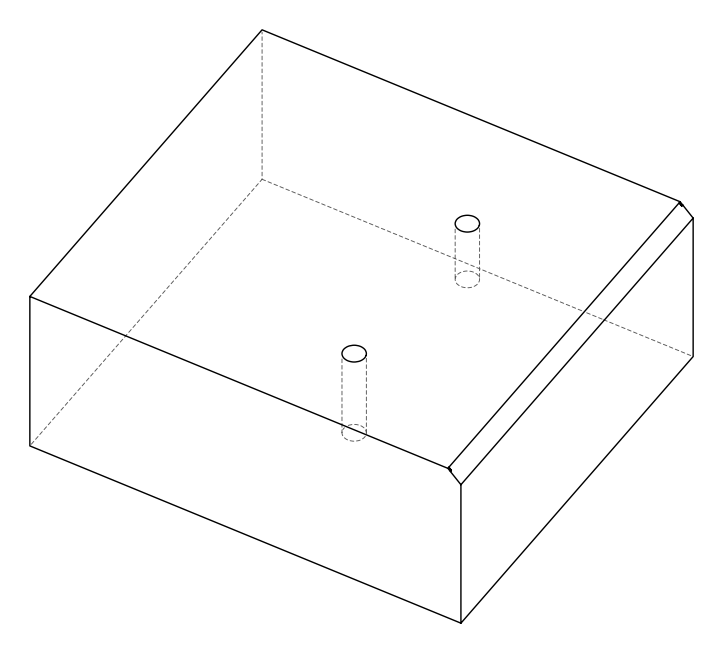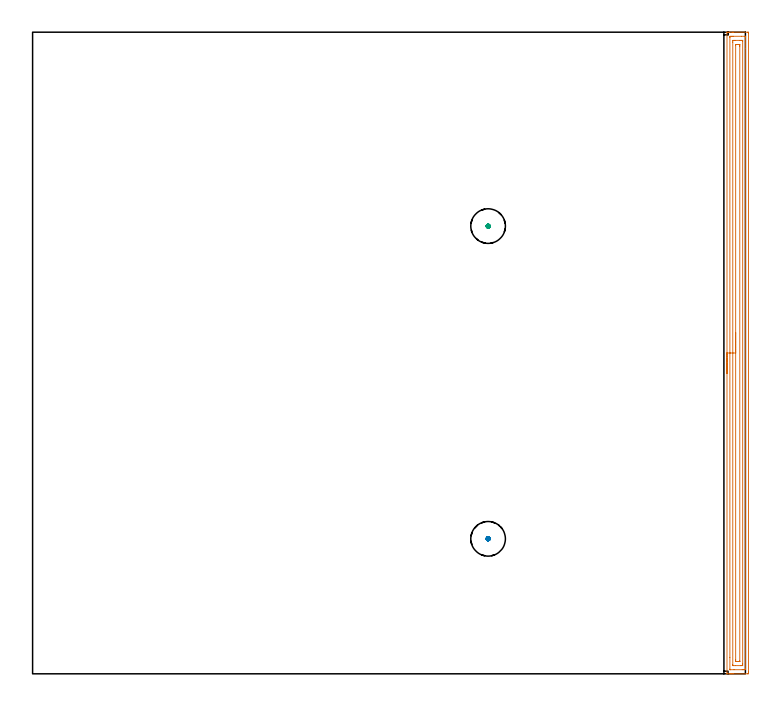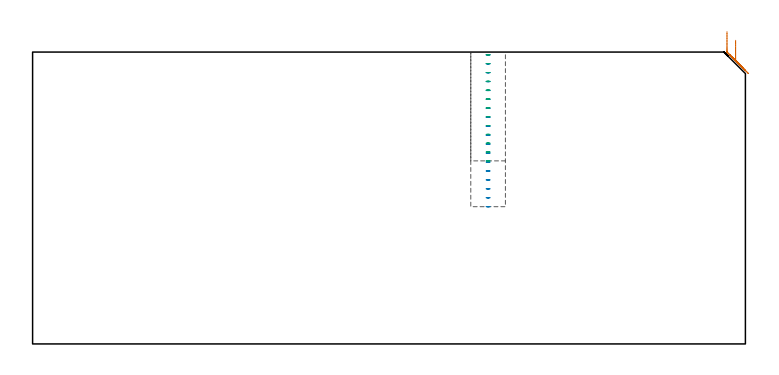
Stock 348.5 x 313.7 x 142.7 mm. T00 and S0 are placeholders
(PLAN: 3 operations, 1 tool changes, 11.4 min)
(1 AREA_MILL | FG_CHAMFER_SURFACE | UGT0205_001 | 10.28 min | 17295 mm3)
(2 MILL_BLIND_HOLE_FROM_SOLID_MATERIAL | STEP1POCKET | UGT0201_133 | Spiral | 0.66 min | 16936 mm3)
(3 MILL_BLIND_HOLE_FROM_SOLID_MATERIAL_1 | STEP1POCKET_1 | UGT0201_133 | Spiral | 0.48 min | 11946 mm3)
(TOOL UGT0205_001 | Chamfer Mill 20 x 3 x 45 deg. | D20 FL50 Z2)
(TOOL UGT0201_133 | Carbide End Mill 15.0 | D15 FL30 Z4)
(OP 1 AREA_MILL)
G17 G21 G94 G90
T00 M6
G54
G17 G0 G90 X339.5 Y146.85 S1061 M3
G43 Z152.7 H0
G94 G1 Y146.888 Z151.828 F250.
Y147.002 Z150.963
Y147.191 Z150.112
Y147.453 Z149.28
Y147.787 Z148.474
Y148.19 Z147.7
Y148.658 Z146.964
Y149.19 Z146.272
Y149.779 Z145.629
Y150.422 Z145.039
Y151.114 Z144.508
Y151.85 Z144.04
Y152.624 Z143.637
Y153.43 Z143.303
Y154.262 Z143.041
Y155.113 Z142.852
Y155.978 Z142.738
Y156.85 Z142.7
Y313.536
X339.506 Y313.69 Z142.693
X339.805 Y313.7 Z142.394
X340.15 Z142.05
X340.795 Z141.4
X341.996 Z140.2
X342.553 Z139.641
X349.584 Z132.613
X349.865 Y313.697 Z132.332
X349.992 Y313.69 Z132.206
X349.999 Y313.561 Z132.199
X350. Y313.09 Z132.2
Y1.081
X349.999 Y0.61 Z132.201
X349.996 Y0.192 Z132.203
X349.992 Y0.01 Z132.205
X349.584 Y0. Z132.613
X342.553 Z139.641
X341.996 Z140.2
X341.674 Z140.522
X341.117 Z141.079
X340.795 Z141.4
X339.805 Z142.395
X339.506 Y0.01 Z142.693
X339.5 Y0.164 Z142.7
Y156.85
X340.914 Z141.286
X340.915 Y311.182 Z141.285
X340.916 Y311.304 Z141.284
X340.921 Y311.68 Z141.279
X341.29 Y311.694 Z140.91
X341.674 Y311.698 Z140.526
X342.163 Y311.7 Z140.037
X342.553 Z139.647
X346.558 Z135.642
X348.316 Z133.884
X348.506 Y311.698 Z133.694
X348.535 Y311.696 Z133.665
X348.566 Y311.69 Z133.634
X348.579 Y311.685 Z133.621
X348.58 Y311.661 Z133.62
X348.585 Y311.426 Z133.615
X348.586 Y305.734 Z133.614
X348.585 Y2.518 Z133.615
X348.584 Y2.396 Z133.616
X348.579 Y2.02 Z133.621
X348.21 Y2.006 Z133.99
X347.826 Y2.002 Z134.374
X347.337 Y2. Z134.863
X346.947 Z135.253
X342.942 Z139.258
X341.184 Z141.016
X340.994 Y2.002 Z141.206
X340.965 Y2.004 Z141.235
X340.934 Y2.01 Z141.266
X340.921 Y2.016 Z141.279
X340.92 Y2.039 Z141.28
X340.915 Y2.274 Z141.285
X340.914 Y7.97 Z141.286
Y156.85
X342.328 Z139.872
X342.329 Y308.853 Z139.871
X342.331 Y309.519 Z139.869
X342.333 Y309.632 Z139.867
X342.335 Y309.681 Z139.865
X342.382 Y309.692 Z139.818
X342.553 Y309.695 Z139.647
X343.253 Y309.7 Z138.947
X343.432 Z138.768
X345.89 Z136.31
X346.769 Y309.699 Z135.431
X346.947 Y309.696 Z135.253
X347.125 Y309.69 Z135.075
X347.165 Y309.686 Z135.035
X347.167 Y309.654 Z135.033
X347.17 Y309.594 Z135.03
X347.171 Y309.519 Z135.029
Y309.291
Y4.847
X347.169 Y4.181 Z135.031
X347.167 Y4.068 Z135.033
X347.165 Y4.019 Z135.035
X347.118 Y4.008 Z135.082
X346.947 Y4.005 Z135.253
X346.247 Y4. Z135.953
X346.068 Z136.132
X343.61 Z138.59
X342.731 Y4.001 Z139.469
X342.553 Y4.004 Z139.647
X342.375 Y4.01 Z139.825
X342.335 Y4.014 Z139.865
X342.333 Y4.046 Z139.867
X342.33 Y4.106 Z139.87
X342.329 Y4.181 Z139.871
Y4.409
X342.328 Y156.85 Z139.872
X343.743 Z138.457
Y307.417
X343.745 Y307.609 Z138.455
X343.748 Y307.678 Z138.452
X343.75 Y307.69 Z138.45
X343.756 Y307.693 Z138.444
X343.782 Y307.697 Z138.418
X343.887 Y307.699 Z138.313
X344.311 Y307.7 Z137.889
X345.222 Z136.978
X345.614 Y307.695 Z136.586
X345.711 Y307.691 Z136.489
X345.751 Y307.687 Z136.449
X345.753 Y307.655 Z136.447
X345.755 Y307.569 Z136.445
X345.757 Y307.157 Z136.443
Y306.84
Y6.283
X345.755 Y6.091 Z136.445
X345.753 Y6.022 Z136.447
X345.75 Y6.01 Z136.45
X345.744 Y6.007 Z136.456
X345.718 Y6.003 Z136.482
X345.613 Y6.001 Z136.587
X345.189 Y6. Z137.011
X344.278 Z137.922
X343.886 Y6.005 Z138.314
X343.789 Y6.009 Z138.411
X343.749 Y6.013 Z138.451
X343.747 Y6.045 Z138.453
X343.745 Y6.131 Z138.455
X343.743 Y6.544 Z138.457
Y6.86
Y156.85
Y157.722 Z138.495
Y158.586 Z138.609
Y159.438 Z138.798
Y160.27 Z139.06
Y161.076 Z139.394
Y161.85 Z139.797
Y162.586 Z140.266
Y163.278 Z140.797
Y163.921 Z141.386
Y164.51 Z142.029
Y165.041 Z142.722
Y165.51 Z143.457
Y165.913 Z144.231
Y166.247 Z145.037
Y166.509 Z145.869
Y166.698 Z146.721
Y166.812 Z147.586
Y166.85 Z148.457
G0 Z152.7
M5
M2
(OP 2 MILL_BLIND_HOLE_FROM_SOLID_MATERIAL)
G17 G21 G94 G90
T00 M6
G54
G17 G0 G90 X222.7 Y66. S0 M3
G43 Z152.7 H0
Z141.333
G94 G3 X223.175 Y66.475 R0.475 F250.
X222.7 Y66.95 R0.475
X221.75 Y66. R0.95
X222.7 Y66.95 R-0.95
X222.225 Y66.475 R0.475
X222.7 Y66. R0.475
G0 Z136.967
G3 X223.175 Y66.475 R0.475
X222.7 Y66.95 R0.475
X221.75 Y66. R0.95
X222.7 Y66.95 R-0.95
X222.225 Y66.475 R0.475
X222.7 Y66. R0.475
G0 Z132.6
G3 X223.175 Y66.475 R0.475
X222.7 Y66.95 R0.475
X221.75 Y66. R0.95
X222.7 Y66.95 R-0.95
X222.225 Y66.475 R0.475
X222.7 Y66. R0.475
G0 Z128.233
G3 X223.175 Y66.475 R0.475
X222.7 Y66.95 R0.475
X221.75 Y66. R0.95
X222.7 Y66.95 R-0.95
X222.225 Y66.475 R0.475
X222.7 Y66. R0.475
G0 Z123.867
G3 X223.175 Y66.475 R0.475
X222.7 Y66.95 R0.475
X221.75 Y66. R0.95
X222.7 Y66.95 R-0.95
X222.225 Y66.475 R0.475
X222.7 Y66. R0.475
G0 Z119.5
G3 X223.175 Y66.475 R0.475
X222.7 Y66.95 R0.475
X221.75 Y66. R0.95
X222.7 Y66.95 R-0.95
X222.225 Y66.475 R0.475
X222.7 Y66. R0.475
G0 Z115.133
G3 X223.175 Y66.475 R0.475
X222.7 Y66.95 R0.475
X221.75 Y66. R0.95
X222.7 Y66.95 R-0.95
X222.225 Y66.475 R0.475
X222.7 Y66. R0.475
G0 Z110.767
G3 X223.175 Y66.475 R0.475
X222.7 Y66.95 R0.475
X221.75 Y66. R0.95
X222.7 Y66.95 R-0.95
X222.225 Y66.475 R0.475
X222.7 Y66. R0.475
G0 Z106.4
G3 X223.175 Y66.475 R0.475
X222.7 Y66.95 R0.475
X221.75 Y66. R0.95
X222.7 Y66.95 R-0.95
X222.225 Y66.475 R0.475
X222.7 Y66. R0.475
G0 Z102.033
G3 X223.175 Y66.475 R0.475
X222.7 Y66.95 R0.475
X221.75 Y66. R0.95
X222.7 Y66.95 R-0.95
X222.225 Y66.475 R0.475
X222.7 Y66. R0.475
G0 Z97.667
G3 X223.175 Y66.475 R0.475
X222.7 Y66.95 R0.475
X221.75 Y66. R0.95
X222.7 Y66.95 R-0.95
X222.225 Y66.475 R0.475
X222.7 Y66. R0.475
G0 Z93.3
G3 X223.175 Y66.475 R0.475
X222.7 Y66.95 R0.475
X221.75 Y66. R0.95
X222.7 Y66.95 R-0.95
X222.225 Y66.475 R0.475
X222.7 Y66. R0.475
G0 Z88.933
G3 X223.175 Y66.475 R0.475
X222.7 Y66.95 R0.475
X221.75 Y66. R0.95
X222.7 Y66.95 R-0.95
X222.225 Y66.475 R0.475
X222.7 Y66. R0.475
G0 Z84.567
G3 X223.175 Y66.475 R0.475
X222.7 Y66.95 R0.475
X221.75 Y66. R0.95
X222.7 Y66.95 R-0.95
X222.225 Y66.475 R0.475
X222.7 Y66. R0.475
G0 Z80.2
G3 X223.175 Y66.475 R0.475
X222.7 Y66.95 R0.475
X221.75 Y66. R0.95
X222.7 Y66.95 R-0.95
X222.225 Y66.475 R0.475
X222.7 Y66. R0.475
G0 Z75.833
G3 X223.175 Y66.475 R0.475
X222.7 Y66.95 R0.475
X221.75 Y66. R0.95
X222.7 Y66.95 R-0.95
X222.225 Y66.475 R0.475
X222.7 Y66. R0.475
G0 Z71.467
G3 X223.175 Y66.475 R0.475
X222.7 Y66.95 R0.475
X221.75 Y66. R0.95
X222.7 Y66.95 R-0.95
X222.225 Y66.475 R0.475
X222.7 Y66. R0.475
G0 Z67.1
G3 X223.175 Y66.475 R0.475
X222.7 Y66.95 R0.475
X221.75 Y66. R0.95
X222.7 Y66.95 R-0.95
X222.225 Y66.475 R0.475
X222.7 Y66. R0.475
G0 Z152.7
M5
M2
(OP 3 MILL_BLIND_HOLE_FROM_SOLID_MATERIAL_1)
G17 G21 G94 G90
T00 M6
G54
G17 G0 G90 X222.7 Y218.9 S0 M3
G43 Z152.7 H0
Z141.377
G94 G3 X223.175 Y219.375 R0.475 F250.
X222.7 Y219.85 R0.475
X221.75 Y218.9 R0.95
X222.7 Y219.85 R-0.95
X222.225 Y219.375 R0.475
X222.7 Y218.9 R0.475
G0 Z137.054
G3 X223.175 Y219.375 R0.475
X222.7 Y219.85 R0.475
X221.75 Y218.9 R0.95
X222.7 Y219.85 R-0.95
X222.225 Y219.375 R0.475
X222.7 Y218.9 R0.475
G0 Z132.731
G3 X223.175 Y219.375 R0.475
X222.7 Y219.85 R0.475
X221.75 Y218.9 R0.95
X222.7 Y219.85 R-0.95
X222.225 Y219.375 R0.475
X222.7 Y218.9 R0.475
G0 Z128.408
G3 X223.175 Y219.375 R0.475
X222.7 Y219.85 R0.475
X221.75 Y218.9 R0.95
X222.7 Y219.85 R-0.95
X222.225 Y219.375 R0.475
X222.7 Y218.9 R0.475
G0 Z124.085
G3 X223.175 Y219.375 R0.475
X222.7 Y219.85 R0.475
X221.75 Y218.9 R0.95
X222.7 Y219.85 R-0.95
X222.225 Y219.375 R0.475
X222.7 Y218.9 R0.475
G0 Z119.762
G3 X223.175 Y219.375 R0.475
X222.7 Y219.85 R0.475
X221.75 Y218.9 R0.95
X222.7 Y219.85 R-0.95
X222.225 Y219.375 R0.475
X222.7 Y218.9 R0.475
G0 Z115.438
G3 X223.175 Y219.375 R0.475
X222.7 Y219.85 R0.475
X221.75 Y218.9 R0.95
X222.7 Y219.85 R-0.95
X222.225 Y219.375 R0.475
X222.7 Y218.9 R0.475
G0 Z111.115
G3 X223.175 Y219.375 R0.475
X222.7 Y219.85 R0.475
X221.75 Y218.9 R0.95
X222.7 Y219.85 R-0.95
X222.225 Y219.375 R0.475
X222.7 Y218.9 R0.475
G0 Z106.792
G3 X223.175 Y219.375 R0.475
X222.7 Y219.85 R0.475
X221.75 Y218.9 R0.95
X222.7 Y219.85 R-0.95
X222.225 Y219.375 R0.475
X222.7 Y218.9 R0.475
G0 Z102.469
G3 X223.175 Y219.375 R0.475
X222.7 Y219.85 R0.475
X221.75 Y218.9 R0.95
X222.7 Y219.85 R-0.95
X222.225 Y219.375 R0.475
X222.7 Y218.9 R0.475
G0 Z98.146
G3 X223.175 Y219.375 R0.475
X222.7 Y219.85 R0.475
X221.75 Y218.9 R0.95
X222.7 Y219.85 R-0.95
X222.225 Y219.375 R0.475
X222.7 Y218.9 R0.475
G0 Z93.823
G3 X223.175 Y219.375 R0.475
X222.7 Y219.85 R0.475
X221.75 Y218.9 R0.95
X222.7 Y219.85 R-0.95
X222.225 Y219.375 R0.475
X222.7 Y218.9 R0.475
G0 Z89.5
G3 X223.175 Y219.375 R0.475
X222.7 Y219.85 R0.475
X221.75 Y218.9 R0.95
X222.7 Y219.85 R-0.95
X222.225 Y219.375 R0.475
X222.7 Y218.9 R0.475
G0 Z152.7
M5
M2
